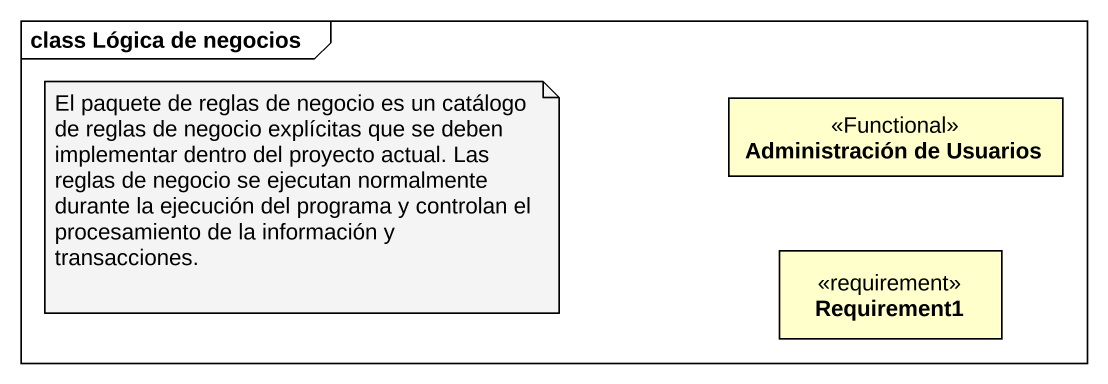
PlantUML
@startuml
mainframe class Lógica de negocios
hide circle
hide empty members
class "Administración de Usuarios" as Administración_de_Usuarios <<Functional>>
class Requirement1 <<requirement>>
note as N1
  El paquete de reglas de negocio es un catálogo de reglas de negocio explícitas que se deben implementar dentro del proyecto actual. Las reglas de negocio se ejecutan normalmente durante la ejecución del programa y controlan el procesamiento de la información y transacciones.
end note
@enduml
